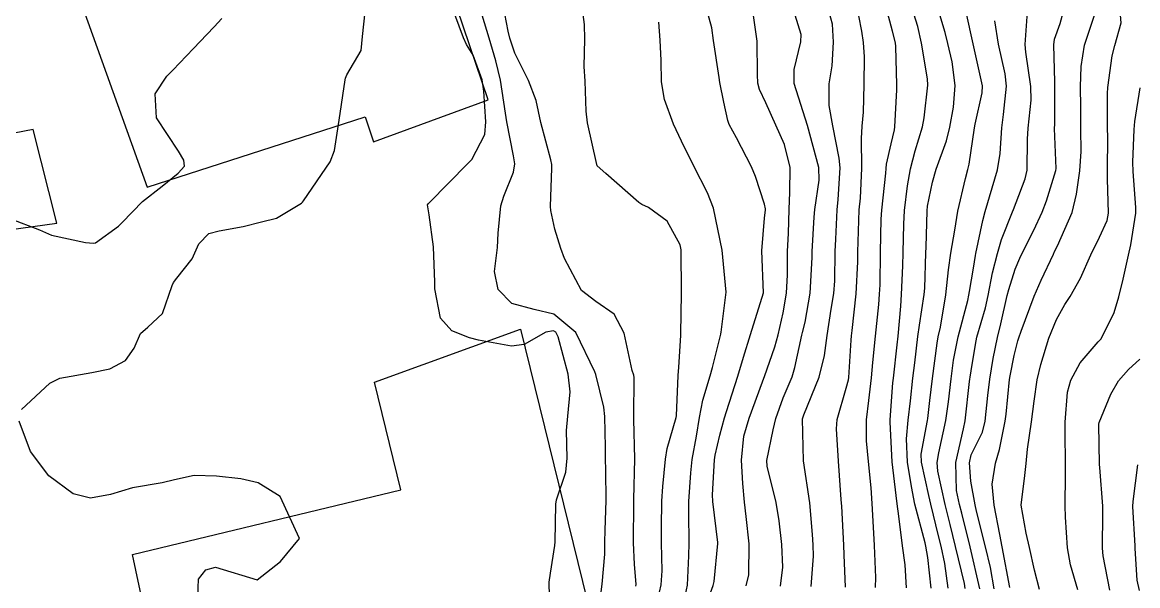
# Model space of a CAD drawing. Header units: metres. Extents: x 307586 to 320046, y 7427249 to 7434250.
# Drawn here: x 319146.4 to 319199.6, y 7429415.7 to 7429442.6 of the extents above; entities that cross this region are included whole.
import ezdxf

# ---------------------------------------------------------------- set-up
doc = ezdxf.new("R2010")
doc.units = ezdxf.units.M
doc.header["$MEASUREMENT"] = 0
for name, color, linetype in [('Curvas de Nivel 1m', 11, 'Continuous'), ('Curvas de Nivel 5m', 15, 'Continuous'), ('Edificações', 30, 'Continuous')]:
    doc.layers.add(name, color=color, linetype=linetype)

msp = doc.modelspace()

# ---------------------------------------------------------------- linework, layer by layer
at = {"layer": 'Curvas de Nivel 1m', "flags": 128}
for points, elevation in [([(319173.827, 7429414.067), (319174.058, 7429415.803), (319174.178, 7429417.227), (319174.183, 7429417.801), (319174.192, 7429418.375), (319174.248, 7429419.801), (319174.23, 7429421.226), (319174.217, 7429421.802), (319174.211, 7429422.344), (319174.179, 7429423.803), (319174.135, 7429424.25), (319173.747, 7429425.809), (319173.705, 7429425.936), (319172.795, 7429427.819), (319171.741, 7429428.686), (319170.804, 7429428.904), (319169.746, 7429429.192), (319169.093, 7429429.867), (319168.911, 7429430.719), (319169.051, 7429431.867), (319169.094, 7429432.563), (319169.212, 7429433.866), (319169.357, 7429434.315), (319169.819, 7429435.475), (319169.884, 7429435.859), (319169.829, 7429436.251), (319169.498, 7429437.864), (319169.44, 7429438.282), (319169.199, 7429439.867), (319168.98, 7429440.775), (319168.661, 7429441.872), (319168.098, 7429443.702)], 772), ([(319175.661, 7429415.7), (319175.672, 7429415.779), (319175.598, 7429416.756), (319175.547, 7429417.781), (319175.567, 7429419.716), (319175.566, 7429419.781), (319175.57, 7429419.845), (319175.606, 7429421.781), (319175.564, 7429423.664), (319175.562, 7429423.782), (319175.588, 7429425.668), (319175.567, 7429425.782), (319175.494, 7429425.995), (319175.112, 7429427.789), (319174.625, 7429428.684), (319173.748, 7429429.292), (319173.074, 7429429.817), (319172.254, 7429431.347), (319172.078, 7429431.827), (319171.792, 7429432.752), (319171.598, 7429433.63), (319171.587, 7429433.833), (319171.651, 7429435.662), (319171.646, 7429435.833), (319171.607, 7429436.053), (319171.13, 7429437.841), (319170.9, 7429438.881), (319170.543, 7429439.85), (319169.892, 7429441.142), (319169.642, 7429441.863), (319169.574, 7429442.196), (319169.249, 7429443.867)], 773), ([(319176.625, 7429414.717), (319176.873, 7429415.767), (319176.92, 7429416.439), (319176.885, 7429417.767), (319176.888, 7429418.5), (319176.902, 7429419.767), (319176.944, 7429420.466), (319177.07, 7429421.766), (319177.151, 7429422.283), (319177.587, 7429423.761), (319177.604, 7429423.841), (319177.682, 7429425.76), (319177.682, 7429425.782), (319177.709, 7429426.147), (319177.812, 7429427.679), (319177.816, 7429427.759), (319177.845, 7429429.667), (319177.846, 7429429.759), (319177.83, 7429431.711), (319177.824, 7429431.76), (319177.785, 7429431.994), (319177.157, 7429433.13), (319176.271, 7429433.783), (319175.947, 7429433.93), (319175.805, 7429434.018), (319174.225, 7429435.4), (319173.822, 7429435.766), (319173.802, 7429435.81), (319173.793, 7429435.84), (319173.358, 7429437.815), (319173.298, 7429438.376), (319173.25, 7429439.816), (319173.196, 7429440.504), (319173.222, 7429441.817), (319173.215, 7429442.512), (319173.031, 7429443.819)], 774), ([(319178.88, 7429414.437), (319179.358, 7429415.742), (319179.399, 7429415.929), (319179.571, 7429417.74), (319179.569, 7429417.784), (319179.332, 7429419.743), (319179.322, 7429420.059), (319179.413, 7429421.743), (319179.442, 7429421.965), (319179.675, 7429422.916), (319179.894, 7429423.737), (319179.993, 7429424.042), (319180.53, 7429425.728), (319180.799, 7429426.642), (319181.136, 7429427.719), (319181.753, 7429429.71), (319181.675, 7429431.712), (319181.799, 7429433.277), (319181.848, 7429433.664), (319181.844, 7429433.71), (319181.805, 7429433.941), (319181.37, 7429435.268), (319181.176, 7429435.72), (319180.462, 7429437.112), (319180.121, 7429437.736), (319180.047, 7429437.93), (319179.864, 7429438.808), (319179.677, 7429439.742), (319179.632, 7429439.987), (319179.372, 7429441.745), (319179.296, 7429442.359), (319178.904, 7429443.75)], 776), ([(319182.562, 7429415.7), (319182.679, 7429416.617), (319182.626, 7429417.7), (319182.508, 7429418.817), (319182.362, 7429419.703), (319181.931, 7429421.435), (319181.916, 7429421.707), (319182.222, 7429423.16), (319182.351, 7429423.703), (319182.698, 7429424.695), (319183.117, 7429425.696), (319183.257, 7429426.147), (319183.587, 7429427.691), (319183.614, 7429427.812), (319183.739, 7429428.311), (319183.984, 7429429.688), (319184.077, 7429431.388), (319184.083, 7429431.687), (319184.169, 7429433.316), (319184.205, 7429433.686), (319184.414, 7429435.087), (319184.391, 7429435.684), (319183.853, 7429437.69), (319183.22, 7429439.697), (319183.211, 7429440.369), (319183.535, 7429441.694), (319183.56, 7429442.04), (319183.043, 7429443.699)], 778), ([(319184.032, 7429415.683), (319184.149, 7429417.137), (319184.125, 7429417.682), (319184.098, 7429418.164), (319183.964, 7429419.685), (319183.663, 7429421.69), (319183.613, 7429423.691), (319183.627, 7429423.747), (319183.685, 7429423.887), (319184.406, 7429425.679), (319184.671, 7429426.723), (319184.797, 7429427.674), (319184.988, 7429428.92), (319185.11, 7429429.676), (319185.154, 7429430.284), (319185.179, 7429431.676), (319185.2, 7429432.265), (319185.267, 7429433.675), (319185.316, 7429434.167), (319185.412, 7429435.674), (319185.374, 7429436.13), (319185.064, 7429437.678), (319184.889, 7429438.654), (319184.891, 7429439.68), (319185.027, 7429440.538), (319185.101, 7429441.678), (319185.056, 7429442.534), (319184.737, 7429443.682)], 779), ([(319188.582, 7429415.63), (319188.51, 7429416.721), (319188.388, 7429417.632), (319188.213, 7429419.049), (319188.13, 7429419.635), (319187.927, 7429421.369), (319187.9, 7429421.638), (319187.793, 7429423.528), (319187.795, 7429423.639), (319187.931, 7429425.407), (319187.952, 7429425.638), (319188.138, 7429427.225), (319188.178, 7429427.636), (319188.305, 7429429.077), (319188.349, 7429429.634), (319188.406, 7429431.001), (319188.421, 7429431.634), (319188.451, 7429432.979), (319188.488, 7429433.633), (319188.624, 7429434.822), (319188.769, 7429435.631), (319188.986, 7429436.478), (319189.339, 7429437.625), (319189.425, 7429438.057), (319189.591, 7429439.623), (319189.584, 7429439.916), (319189.3, 7429441.626), (319189.119, 7429442.42), (319188.739, 7429443.632)], 782), ([(319189.762, 7429415.617), (319189.605, 7429417.077), (319189.506, 7429417.621), (319189.468, 7429417.768), (319188.98, 7429419.627), (319188.814, 7429420.46), (319188.626, 7429421.63), (319188.573, 7429422.732), (319188.662, 7429423.63), (319188.769, 7429424.552), (319188.886, 7429425.628), (319188.973, 7429426.368), (319189.127, 7429427.626), (319189.199, 7429428.165), (319189.424, 7429429.623), (319189.451, 7429429.929), (319189.508, 7429431.623), (319189.518, 7429431.891), (319189.564, 7429433.622), (319189.586, 7429433.842), (319189.817, 7429434.997), (319189.999, 7429435.617), (319190.491, 7429436.962), (319190.656, 7429437.608), (319190.823, 7429438.566), (319190.897, 7429439.605), (319190.755, 7429440.742), (319190.56, 7429441.61), (319190.427, 7429442.131), (319189.987, 7429443.619)], 783), ([(319180.921, 7429415.72), (319181.058, 7429416.251), (319181.076, 7429417.718), (319180.928, 7429419.023), (319180.842, 7429419.722), (319180.761, 7429420.608), (319180.7, 7429421.724), (319180.822, 7429422.87), (319181.067, 7429423.719), (319181.7, 7429425.454), (319181.778, 7429425.634), (319181.805, 7429425.709), (319182.299, 7429427.13), (319182.448, 7429427.703), (319182.691, 7429428.753), (319182.858, 7429429.699), (319182.894, 7429430.571), (319182.903, 7429431.699), (319182.956, 7429432.534), (319182.985, 7429433.698), (319183.005, 7429434.504), (319183.035, 7429435.698), (319182.751, 7429436.789), (319182.343, 7429437.705), (319181.864, 7429438.775), (319181.571, 7429439.416), (319181.491, 7429439.716), (319181.469, 7429440.126), (319181.46, 7429441.717), (319181.261, 7429443.065)], 777), ([(319187.101, 7429415.645), (319187.121, 7429416.113), (319187.052, 7429417.646), (319187.023, 7429418.242), (319186.949, 7429419.647), (319186.887, 7429420.404), (319186.763, 7429421.649), (319186.675, 7429422.648), (319186.667, 7429423.65), (319186.776, 7429424.565), (319186.903, 7429425.648), (319186.975, 7429426.386), (319187.107, 7429427.646), (319187.254, 7429429.151), (319187.295, 7429429.647), (319187.318, 7429430.088), (319187.341, 7429431.647), (319187.373, 7429433.221), (319187.4, 7429433.646), (319187.594, 7429435.417), (319187.606, 7429435.643), (319187.623, 7429435.846), (319187.841, 7429436.819), (319188.005, 7429437.484), (319188.028, 7429437.638), (319188.115, 7429439.393), (319188.119, 7429439.638), (319188.072, 7429441.467), (319188.049, 7429441.639), (319187.909, 7429442.204), (319187.608, 7429443.333)], 781), ([(319190.567, 7429415.605), (319190.413, 7429416.795), (319190.235, 7429417.611), (319190.11, 7429418.105), (319189.741, 7429419.618), (319189.639, 7429420.028), (319189.297, 7429421.624), (319189.282, 7429422.009), (319189.579, 7429423.621), (319189.592, 7429423.712), (319189.692, 7429424.575), (319189.816, 7429425.618), (319190.037, 7429427.306), (319190.095, 7429427.615), (319190.2, 7429428.076), (319190.455, 7429429.609), (319190.581, 7429430.798), (319190.704, 7429431.606), (319190.886, 7429432.696), (319191.031, 7429433.602), (319191.389, 7429435.167), (319191.515, 7429435.595), (319191.574, 7429435.846), (319191.824, 7429437.59), (319191.855, 7429437.76), (319192.199, 7429439.257), (319192.207, 7429439.587), (319191.894, 7429441.016), (319191.76, 7429441.592), (319191.432, 7429443.111)], 784), ([(319192.073, 7429415.585), (319191.613, 7429417.59), (319191.217, 7429419.185), (319191.116, 7429419.598), (319190.974, 7429420.269), (319190.932, 7429421.601), (319191.296, 7429423.213), (319191.383, 7429423.594), (319191.592, 7429425.482), (319191.604, 7429425.591), (319191.616, 7429425.679), (319191.713, 7429426.28), (319191.903, 7429427.415), (319191.944, 7429427.588), (319192.344, 7429428.987), (319192.481, 7429429.583), (319192.692, 7429430.657), (319192.916, 7429431.579), (319193.12, 7429432.246), (319193.638, 7429433.572), (319193.685, 7429433.69), (319193.807, 7429434.013), (319194.241, 7429435.143), (319194.333, 7429435.565), (319194.361, 7429437.049), (319194.385, 7429437.565), (319194.533, 7429438.897), (319194.52, 7429439.564), (319194.27, 7429441.193), (319194.242, 7429441.567), (319194.358, 7429443.126)], 786), ([(319192.763, 7429415.578), (319192.588, 7429416.591), (319192.358, 7429417.583), (319191.926, 7429419.291), (319191.857, 7429419.588), (319191.65, 7429420.723), (319191.582, 7429421.591), (319191.667, 7429421.975), (319192.2, 7429423.062), (319192.337, 7429423.583), (319192.469, 7429424.808), (319192.562, 7429425.581), (319192.718, 7429426.58), (319192.923, 7429427.578), (319193.084, 7429428.232), (319193.388, 7429429.574), (319193.463, 7429429.867), (319193.772, 7429430.838), (319193.986, 7429431.361), (319194.087, 7429431.567), (319194.657, 7429432.698), (319195.052, 7429433.558), (319195.261, 7429434.103), (319195.712, 7429435.551), (319195.728, 7429435.647), (319195.651, 7429437.552), (319195.652, 7429437.755), (319195.66, 7429439.552), (319195.655, 7429439.773), (319195.609, 7429441.553), (319195.646, 7429441.812), (319195.913, 7429442.56), (319196.186, 7429443.546)], 787), ([(319193.519, 7429415.636), (319193.145, 7429417.575), (319193.027, 7429418.168), (319192.764, 7429419.579), (319192.661, 7429420.567), (319192.821, 7429421.578), (319193.023, 7429422.222), (319193.294, 7429423.574), (319193.337, 7429423.923), (319193.499, 7429425.572), (319193.526, 7429425.752), (319193.72, 7429426.724), (319193.888, 7429427.41), (319193.936, 7429427.567), (319194.046, 7429427.876), (319194.674, 7429429.556), (319195, 7429430.316), (319195.589, 7429431.552), (319195.651, 7429431.685), (319195.787, 7429431.953), (319196.49, 7429433.54), (319196.7, 7429434.425), (319196.858, 7429435.534), (319196.915, 7429436.455), (319196.905, 7429437.534), (319196.895, 7429438.566), (319196.89, 7429439.535), (319196.911, 7429440.511), (319197.079, 7429441.532), (319197.646, 7429443.25)], 788), ([(319194.935, 7429415.55), (319194.686, 7429416.464), (319194.446, 7429417.558), (319194.296, 7429418.236), (319194.058, 7429419.564), (319194.223, 7429420.993), (319194.295, 7429421.561), (319194.355, 7429422.245), (319194.551, 7429423.557), (319194.669, 7429424.532), (319194.815, 7429425.553), (319194.985, 7429426.28), (319195.375, 7429427.545), (319195.742, 7429428.44), (319196.142, 7429429.143), (319196.389, 7429429.534), (319196.887, 7429430.413), (319197.383, 7429431.526), (319197.791, 7429432.372), (319198.163, 7429433.153), (319198.227, 7429433.516), (319198.179, 7429435.157), (319198.167, 7429435.517), (319198.182, 7429437.183), (319198.181, 7429437.517), (319198.17, 7429439.217), (319198.188, 7429439.517), (319198.395, 7429441.015), (319198.521, 7429441.514), (319198.833, 7429442.592), (319198.752, 7429443.512)], 789), ([(319145.789, 7429433.248), (319147.195, 7429432.716), (319147.778, 7429432.467), (319149.39, 7429432.104), (319149.773, 7429432.081), (319149.87, 7429432.099), (319150.97, 7429432.897), (319151.798, 7429433.734), (319151.953, 7429433.916), (319152.112, 7429434.067), (319153.061, 7429434.806), (319153.817, 7429435.414), (319154.115, 7429435.752), (319154.091, 7429436.047), (319153.829, 7429436.477), (319152.784, 7429438.061), (319152.721, 7429439.205), (319153.283, 7429440.056), (319153.572, 7429440.357), (319153.879, 7429440.677), (319154.552, 7429441.378), (319155.186, 7429442.037), (319155.534, 7429442.398), (319155.905, 7429442.808)], 769), ([(319171.57, 7429414.498), (319171.526, 7429415.774), (319171.521, 7429415.831), (319171.524, 7429415.89), (319171.59, 7429416.332), (319171.793, 7429417.646), (319171.81, 7429417.828), (319171.837, 7429419.622), (319171.879, 7429419.828), (319172.328, 7429421.148), (319172.38, 7429421.823), (319172.357, 7429423.142), (319172.412, 7429423.823), (319172.532, 7429424.984), (319172.431, 7429425.823), (319171.948, 7429427.61), (319171.847, 7429427.829), (319171.734, 7429427.895), (319171.368, 7429427.835), (319170.337, 7429427.237), (319169.723, 7429427.167), (319168.148, 7429427.454), (319167.728, 7429427.553), (319166.879, 7429427.893), (319166.338, 7429428.5), (319166.074, 7429429.905), (319166.065, 7429430.214), (319166.002, 7429431.907), (319165.796, 7429433.431), (319165.721, 7429433.911), (319165.755, 7429433.959), (319165.804, 7429433.998), (319167.644, 7429435.883), (319167.736, 7429435.969), (319167.826, 7429436.07), (319168.452, 7429437.265), (319168.497, 7429437.874), (319168.41, 7429439.332), (319168.322, 7429439.876), (319167.89, 7429441.047), (319167.581, 7429441.568), (319167.429, 7429441.887), (319167.016, 7429443)], 771), ([(319198.28, 7429415.513), (319197.967, 7429417.157), (319197.937, 7429417.517), (319197.958, 7429419.188), (319197.947, 7429419.517), (319197.807, 7429421.373), (319197.799, 7429421.519), (319197.766, 7429423.435), (319197.78, 7429423.519), (319198.34, 7429424.87), (319198.705, 7429425.51), (319199.175, 7429426.042), (319199.719, 7429426.54)], 791), ([(319199.697, 7429415.498), (319199.59, 7429415.994), (319199.494, 7429417.501), (319199.489, 7429417.627), (319199.384, 7429419.502), (319199.392, 7429419.747), (319199.622, 7429421.5)], 792)]:
    msp.add_lwpolyline(points, dxfattribs=dict(at, elevation=elevation))
at = {"layer": 'Curvas de Nivel 5m', "flags": 128}
for points, elevation in [([(319185.672, 7429415.659), (319185.606, 7429417.207), (319185.583, 7429417.66), (319185.492, 7429419.522), (319185.48, 7429419.662), (319185.463, 7429419.836), (319185.339, 7429421.665), (319185.235, 7429423.223), (319185.276, 7429423.666), (319185.698, 7429425.15), (319185.806, 7429425.555), (319185.821, 7429425.659), (319185.942, 7429427.445), (319185.96, 7429427.658), (319185.991, 7429427.913), (319186.178, 7429429.664), (319186.254, 7429431.185), (319186.261, 7429431.663), (319186.272, 7429432.147), (319186.327, 7429433.662), (319186.377, 7429434.23), (319186.453, 7429435.661), (319186.437, 7429437.068), (319186.465, 7429437.661), (319186.526, 7429438.327), (319186.565, 7429439.66), (319186.582, 7429440.97), (319186.532, 7429441.661), (319186.442, 7429442.196), (319186.159, 7429443.666)], 780), ([(319146.337, 7429424.133), (319147.696, 7429425.398), (319148.175, 7429425.638), (319149.701, 7429425.909), (319150.56, 7429426.087), (319151.309, 7429426.476), (319151.718, 7429427.062), (319152.023, 7429427.773), (319152.369, 7429428.064), (319153.075, 7429428.721), (319153.538, 7429430.052), (319153.599, 7429430.207), (319153.757, 7429430.409), (319154.479, 7429431.329), (319154.807, 7429432.04), (319155.284, 7429432.532), (319155.782, 7429432.668), (319156.925, 7429432.873), (319157.789, 7429433.102), (319158.51, 7429433.275), (319159.697, 7429433.981), (319159.747, 7429434.037), (319159.804, 7429434.107), (319161.074, 7429435.961), (319161.282, 7429436.507), (319161.494, 7429437.955), (319161.793, 7429439.872), (319161.81, 7429439.951), (319161.874, 7429440.107), (319162.559, 7429441.27), (319162.618, 7429441.943), (319162.736, 7429443.116)], 770), ([(319178.033, 7429415.3), (319178.13, 7429415.755), (319178.198, 7429417.16), (319178.209, 7429417.754), (319178.196, 7429419.185), (319178.194, 7429419.754), (319178.285, 7429421.122), (319178.358, 7429421.753), (319178.553, 7429422.873), (319178.708, 7429423.75), (319178.862, 7429424.578), (319179.206, 7429425.745), (319179.317, 7429426.136), (319179.711, 7429427.74), (319179.716, 7429427.758), (319179.734, 7429427.826), (319179.98, 7429429.737), (319179.783, 7429431.74), (319179.374, 7429433.744), (319179.081, 7429434.477), (319178.429, 7429435.754), (319177.841, 7429436.951), (319177.46, 7429437.766), (319177.034, 7429438.942), (319176.889, 7429439.775), (319176.866, 7429440.798), (319176.826, 7429441.776), (319176.762, 7429442.628)], 775), ([(319191.388, 7429415.593), (319191.347, 7429415.833), (319190.923, 7429417.6), (319190.664, 7429418.645), (319190.431, 7429419.608), (319190.069, 7429421.202), (319190.045, 7429421.614), (319190.131, 7429422.077), (319190.459, 7429423.608), (319190.584, 7429424.499), (319190.712, 7429425.605), (319190.83, 7429426.489), (319191.049, 7429427.6), (319191.505, 7429429.349), (319191.557, 7429429.593), (319191.58, 7429429.768), (319191.772, 7429430.879), (319191.877, 7429431.493), (319191.894, 7429431.589), (319192.225, 7429433.16), (319192.337, 7429433.585), (319192.672, 7429434.724), (319192.925, 7429435.579), (319193.05, 7429436.363), (319193.124, 7429437.577), (319193.208, 7429438.228), (319193.351, 7429439.575), (319193.292, 7429440.166), (319192.977, 7429441.579), (319192.802, 7429442.693)], 785), ([(319196.762, 7429415.528), (319196.414, 7429416.719), (319196.272, 7429417.533), (319196.163, 7429418.999), (319196.159, 7429419.535), (319196.172, 7429421.018), (319196.162, 7429421.535), (319196.15, 7429423.063), (319196.158, 7429423.535), (319196.271, 7429424.96), (319196.416, 7429425.533), (319196.871, 7429426.373), (319197.731, 7429427.376), (319197.805, 7429427.446), (319197.869, 7429427.519), (319198.491, 7429428.767), (319198.721, 7429429.51), (319198.915, 7429430.359), (319199.178, 7429431.506), (319199.287, 7429432.006), (319199.526, 7429433.503), (319199.526, 7429433.783), (319199.393, 7429435.504), (319199.386, 7429435.948), (319199.449, 7429437.504), (319199.48, 7429437.881), (319199.732, 7429439.501)], 790), ([(319154.755, 7429415.212), (319154.792, 7429416.032), (319155.136, 7429416.481), (319155.592, 7429416.609), (319157.583, 7429416), (319158.696, 7429416.889), (319159.613, 7429417.98), (319158.682, 7429419.99), (319157.639, 7429420.637), (319156.813, 7429420.836), (319155.642, 7429420.952), (319154.586, 7429420.98), (319153.64, 7429420.773), (319153.06, 7429420.634), (319151.636, 7429420.402), (319150.581, 7429420.086), (319149.631, 7429419.9), (319148.804, 7429420.108), (319147.641, 7429420.977), (319146.777, 7429422.129), (319146.224, 7429423.585)], 770)]:
    msp.add_lwpolyline(points, dxfattribs=dict(at, elevation=elevation))
at = {"layer": 'Edificações'}
for points in [[(319168.615, 7429438.925), (319163.58, 7429453.751), (319147.56, 7429448.069), (319152.333, 7429434.745), (319162.748, 7429438.109), (319163.136, 7429436.923), (319168.615, 7429438.925)], [(319148.03, 7429433.04), (319146.899, 7429437.508), (319141.85, 7429436.532), (319142.746, 7429432.302), (319148.03, 7429433.04)], [(319154.302, 7429396.028), (319153.866, 7429399.314), (319157.711, 7429399.829), (319157.671, 7429400.938), (319155.451, 7429400.7), (319154.738, 7429405.096), (319161.398, 7429406.165), (319160.882, 7429409.536), (319153.626, 7429407.883), (319151.639, 7429417.222), (319164.438, 7429420.3), (319163.188, 7429425.448), (319170.149, 7429427.98), (319173.579, 7429414.045), (319173.552, 7429413.732), (319165.972, 7429410.733), (319167.322, 7429405.527), (319168.674, 7429399.939), (319160.312, 7429397.738), (319160.387, 7429396.689), (319154.302, 7429396.028)]]:
    msp.add_lwpolyline(points, dxfattribs=at)

doc.saveas('drawing.dxf')
